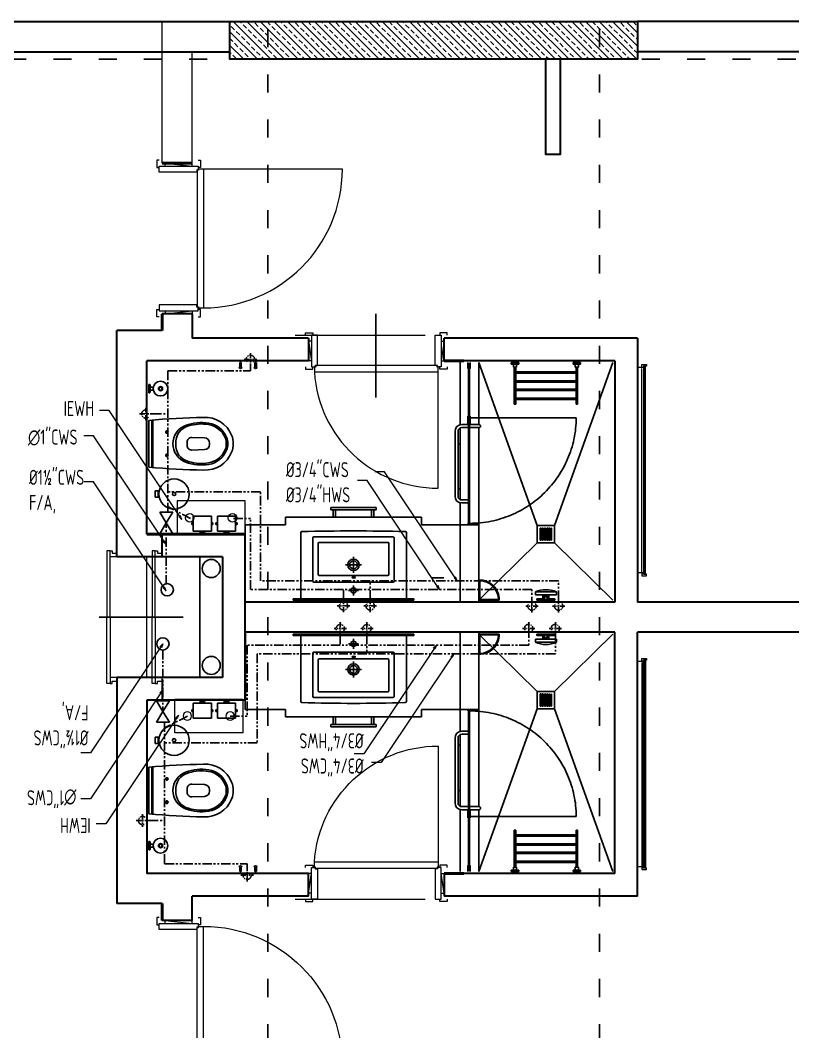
# Model space of a CAD drawing. Header units: millimetres. Extents: x 626118 to 667468, y 4481694 to 4492717.
# Drawn here: x 648871 to 649383, y 4484056 to 4484727 of the extents above; entities that cross this region are included whole.
import ezdxf

# ---------------------------------------------------------------- set-up
doc = ezdxf.new("R2010")
doc.units = ezdxf.units.MM
for name, pattern in [('ACAD_ISO03W100', [30, 12, -18]), ('DASHDOT', [1, 0.5, -0.25, 0, -0.25]), ('DUZ', [500, 500]), ('HIDDEN', [0.375, 0.25, -0.125]), ('HIDDEN2', [0.1875, 0.125, -0.0625]), ('PHANTOM', [2.5, 1.25, -0.25, 0.25, -0.25, 0.25, -0.25])]:
    doc.linetypes.add(name, pattern=pattern)
doc.layers.get('0').update_dxf_attribs({"color": 1, "linetype": 'DUZ'})
for name, color, linetype in [('0 MC MAHAL', 94, 'Continuous'), ('a_cam', 161, 'Continuous'), ('a_gorunus', 233, 'Continuous'), ('a_mobilya', 1, 'Continuous'), ('a_mobilya_tarama', 253, 'Continuous'), ('a_seramik', 241, 'Continuous'), ('a_seramik_tarama', 85, 'Continuous'), ('a_vitrifiye', 195, 'Continuous'), ('CWS', 2, 'DASHDOT'), ('GI-PIPE', 4, 'Continuous'), ('KOLTAR_F', 145, 'Continuous'), ('pen.kap.olc', 205, 'Continuous'), ('PL-CWS', 80, 'PHANTOM'), ('PL_TEXT', 3, 'Continuous'), ('söve', 26, 'DUZ'), ('TESİSAT', 57, 'Continuous')]:
    doc.layers.add(name, color=color, linetype=linetype)
for name, color, linetype, lineweight in [('DUV', 220, 'Continuous', 50), ('DUVAR', 7, 'Continuous', 35), ('FE_MOBTEF.2', 33, 'Continuous', 18), ('iç duvar', 7, 'Continuous', 50), ('KAPEN', 151, 'Continuous', 9), ('KOLON_F', 3, 'Continuous', 35), ('sabt_tef', 181, 'Continuous', 30), ('WH', 7, 'Continuous', 5)]:
    doc.layers.add(name, color=color, linetype=linetype, lineweight=lineweight)
doc.styles.add('din.shx', font='din.shx', dxfattribs={"width": 0.7})
pattern_1 = [(135, (5151722.0106, 3824092.33), (-4.4901280605, -4.4901280605), []), (135, (5151722.0106, 3824096.8204), (-4.4901280605, -4.4901280605), [3.175, -1.5875])]

# ---------------------------------------------------------------- blocks, each defined once
blk = doc.blocks.new('new block')
at = {"layer": 'KAPEN'}
for p, q in [((105202.0528, 48261.8596), (105202.0198, 48261.8596)), ((105202.0528, 48261.8526), (105202.0528, 48261.8596)), ((105202.0628, 48261.8526), (105202.0528, 48261.8526)), ((105202.0628, 48261.0466), (105202.0628, 48261.8526)), ((105201.2498, 48261.0396), (105202.0528, 48261.0396)), ((105202.0528, 48261.0466), (105202.0628, 48261.0466)), ((105202.0528, 48261.0396), (105202.0528, 48261.0466))]:
    blk.add_line(p, q, dxfattribs=at)
for points in [[(105202.0198, 48261.0396), (105202.0198, 48261.8596)], [(105202.0548, 48261.9196), (105202.0398, 48261.9196), (105202.0398, 48261.8696), (105202.0548, 48261.8696)], [(105202.2248, 48261.8796), (105202.2248, 48261.8996), (105202.0948, 48261.8796), (105202.0948, 48261.8996)], [(105202.2648, 48261.9196), (105202.2798, 48261.9196), (105202.2798, 48261.8696), (105202.2648, 48261.8696)], [(105202.0548, 48260.9796), (105202.0398, 48260.9796), (105202.0398, 48261.0296), (105202.0548, 48261.0296)], [(105202.2248, 48261.0196), (105202.2248, 48260.9996), (105202.0948, 48261.0196), (105202.0948, 48260.9996)], [(105202.2648, 48260.9796), (105202.2798, 48260.9796), (105202.2798, 48261.0296), (105202.2648, 48261.0296)]]:
    blk.add_lwpolyline(points, dxfattribs=at)
for points in [[(105202.0548, 48261.8796), (105202.0548, 48261.8546), (105202.0648, 48261.8546), (105202.0648, 48261.8396), (105202.2648, 48261.8396), (105202.2648, 48261.8796)], [(105202.0548, 48261.0196), (105202.0548, 48261.0446), (105202.0648, 48261.0446), (105202.0648, 48261.0596), (105202.2648, 48261.0596), (105202.2648, 48261.0196)]]:
    blk.add_lwpolyline(points, close=True, dxfattribs=at)
blk.add_arc((105202.0715, 48261.0396), 0.8216, 93.60232, 180, dxfattribs=at)
blk = doc.blocks.new('K210')
for p, q in [((0.04, 0.985), (0.04, 0.032)), ((0.04, 0.032), (0.047, 0.032)), ((0.047, 0.032), (0.047, 0.022)), ((0.047, 0.022), (0.953, 0.022)), ((0.953, 0.032), (0.96, 0.032)), ((0.953, 0.022), (0.953, 0.032)), ((0.96, 0.032), (0.96, 0.065))]:
    blk.add_line(p, q)
for points in [[(-0.02, 0.03), (-0.02, 0.045), (0.03, 0.045), (0.03, 0.03)], [(0.04, 0.065), (0.96, 0.065)], [(1.02, 0.03), (1.02, 0.045), (0.97, 0.045), (0.97, 0.03)], [(0.02, -0.19), (0, -0.19), (0.02, -0.01), (0, -0.01)], [(0.98, -0.19), (1, -0.19), (0.98, -0.01), (1, -0.01)], [(-0.02, -0.23), (-0.02, -0.245), (0.03, -0.245), (0.03, -0.23)], [(1.02, -0.23), (1.02, -0.245), (0.97, -0.245), (0.97, -0.23)]]:
    blk.add_lwpolyline(points)
for points in [[(0.02, 0.03), (0.045, 0.03), (0.045, 0.02), (0.06, 0.02), (0.06, -0.23), (0.02, -0.23)], [(0.98, 0.03), (0.955, 0.03), (0.955, 0.02), (0.94, 0.02), (0.94, -0.23), (0.98, -0.23)]]:
    blk.add_lwpolyline(points, close=True)
blk.add_arc((0.04, 0.065), 0.92, 0, 90)
blk = doc.blocks.new('rgtkjıtdkfgölv')
at = {"layer": 'FE_MOBTEF.2'}
for p, q in [((104445.9079, 48877.9319), (104445.8879, 48877.9319)), ((104445.8879, 48877.9319), (104445.8879, 48877.9019)), ((104445.9076, 48877.9319), (104445.9076, 48877.9619)), ((104445.9079, 48877.9219), (104445.9079, 48877.9319)), ((104447.2612, 48877.9319), (104445.9143, 48877.9319)), ((104447.2679, 48877.9319), (104447.2679, 48877.9619)), ((104447.2679, 48877.9319), (104447.2879, 48877.9319)), ((104447.2679, 48877.9219), (104447.2679, 48877.9319)), ((104447.2879, 48877.9319), (104447.2879, 48877.9019)), ((104445.8879, 48877.9019), (104445.8979, 48877.9019)), ((104445.8979, 48877.9139), (104445.8979, 48877.9219)), ((104445.8979, 48877.9219), (104447.2779, 48877.9219)), ((104445.8979, 48877.9219), (104445.9079, 48877.9219)), ((104445.8979, 48877.9019), (104445.8979, 48877.9219)), ((104445.8979, 48877.9079), (104445.8979, 48877.9139)), ((104445.8979, 48877.9139), (104447.2779, 48877.9139)), ((104447.2779, 48877.9139), (104445.8979, 48877.9139)), ((104447.2779, 48877.9079), (104445.8979, 48877.9079)), ((104447.2779, 48877.9219), (104447.2679, 48877.9219)), ((104447.2779, 48877.9019), (104447.2779, 48877.9219)), ((104447.2779, 48877.9219), (104447.2779, 48877.9139)), ((104447.2779, 48877.9139), (104447.2779, 48877.9079)), ((104447.2879, 48877.9019), (104447.2779, 48877.9019))]:
    blk.add_line(p, q, dxfattribs=at)
blk = doc.blocks.new('urejjnjf')
at = {"layer": 'sabt_tef'}
for p, q in [((104450.0661, 49042.3043), (104449.7561, 49042.3043)), ((104449.9111, 49042.2843), (104449.7561, 49042.2843)), ((104449.9111, 49042.2763), (104449.7561, 49042.2763)), ((104449.9111, 49042.2843), (104450.0661, 49042.2843)), ((104449.9111, 49042.2763), (104450.0661, 49042.2763)), ((104449.8462, 49042.1843), (104449.8216, 49042.1843)), ((104449.8336, 49042.1951), (104449.8336, 49042.1843)), ((104449.8336, 49042.1734), (104449.8336, 49042.1843)), ((104449.976, 49042.1843), (104450.0006, 49042.1843)), ((104449.9886, 49042.1951), (104449.9886, 49042.1843)), ((104449.9886, 49042.1734), (104449.9886, 49042.1843)), ((104449.9111, 49042.0508), (104449.8995, 49042.0508)), ((104449.9111, 49042.0508), (104449.9227, 49042.0508)), ((104449.8695, 49042.0199), (104449.872, 49041.9351)), ((104449.9527, 49042.0199), (104449.9501, 49041.9351)), ((104449.9111, 49041.9011), (104449.907, 49041.9011)), ((104449.907, 49041.9011), (104449.9111, 49041.9011)), ((104449.9152, 49041.9011), (104449.9111, 49041.9011)), ((104449.9111, 49041.9011), (104449.9152, 49041.9011))]:
    blk.add_line(p, q, dxfattribs=at)
for centre, major_axis, start_param, end_param in [((104454.7356, 49041.8516), (3.5355, 3.5355), 2.265542, 2.338186), ((104445.0866, 49041.8516), (-3.5355, 3.5355), 3.944999, 4.017643), ((104449.8336, 49042.1843), (-0.0053, 0.0053), 3.926991, 7.068583), ((104449.8336, 49042.1843), (0.0053, 0.0053), 2.356194, 5.497787), ((104449.9886, 49042.1843), (-0.0053, 0.0053), 3.926991, 7.068583), ((104449.9886, 49042.1843), (0.0053, 0.0053), 2.356194, 5.497787), ((104449.9111, 49042.0143), (0.0919, 0.0919), 0.785398, 1.997007), ((104449.9002, 49042.0148), (-0.0778, 0.0778), -0.884575, 0.555132), ((104449.9111, 49042.0143), (-0.0919, 0.0919), 4.286178, 5.497787), ((104449.922, 49042.0148), (0.0778, 0.0778), 5.728053, 7.16776), ((104450.0702, 49041.9545), (0.2121, 0.2121), 1.997007, 2.51551), ((104450.0702, 49041.9545), (0.2051, 0.2051), 2.057267, 2.51551), ((104449.8995, 49042.0208), (0.0212, 0.0212), 0.785398, 2.385987), ((104449.9227, 49042.0208), (-0.0212, 0.0212), 3.897198, 5.497787), ((104449.7519, 49041.9545), (0.2051, 0.2051), 5.338472, 5.796715), ((104449.7519, 49041.9545), (0.2121, 0.2121), 5.338472, 5.856974), ((104449.9261, 49041.9313), (-0.1344, 0.1344), 0.731068, 1.971798), ((104449.9261, 49041.9313), (0.1089, 0.1089), 2.51551, 3.542594), ((104449.9261, 49041.9313), (-0.1018, 0.1018), 0.944713, 1.971798), ((104449.907, 49041.9361), (-0.0247, 0.0247), 0.815191, 2.356194), ((104449.9152, 49041.9361), (0.0247, 0.0247), 3.926991, 5.467994), ((104449.8961, 49041.9313), (-0.1018, 0.1018), 2.740591, 3.767676), ((104449.8961, 49041.9313), (-0.1089, 0.1089), 2.740591, 3.767676), ((104449.8961, 49041.9313), (0.1344, 0.1344), 4.311388, 5.552117), ((104449.9111, 49041.8943), (0.0806, 0.0806), 3.542594, 3.926991), ((104449.9111, 49041.8943), (0.0735, 0.0735), 3.542594, 3.926991), ((104449.9111, 49041.8943), (-0.0735, 0.0735), 2.356194, 2.740591), ((104449.9111, 49041.8943), (-0.0806, 0.0806), 2.356194, 2.740591), ((104449.9111, 49041.8943), (0.1061, 0.1061), 3.542594, 3.926991), ((104449.9111, 49041.8943), (-0.1061, 0.1061), 2.356194, 2.740591)]:
    blk.add_ellipse(centre, major_axis=major_axis, ratio=1, start_param=start_param, end_param=end_param, dxfattribs=at)
blk = doc.blocks.new('sj4rıekfsdöşlçdoeköd')
blk.add_line((104449.3382, 48901.752), (104449.3382, 48901.767))
at = {"layer": 'a_cam'}
for p, q in [((104448.3202, 48901.1255), (104448.3202, 48901.1175)), ((104448.6682, 48901.1255), (104448.3202, 48901.1255)), ((104448.3202, 48901.1175), (104448.6682, 48901.1175)), ((104448.6682, 48901.1175), (104448.6682, 48901.1255)), ((104448.6862, 48901.1255), (104448.6862, 48901.1175)), ((104449.3782, 48901.1255), (104448.6862, 48901.1255)), ((104448.6862, 48901.1175), (104449.3782, 48901.1175)), ((104449.3782, 48901.1175), (104449.3782, 48901.1255))]:
    blk.add_line(p, q, dxfattribs=at)
at = {"layer": 'a_gorunus'}
for p, q in [((104448.7245, 48901.18), (104448.3122, 48901.18)), ((104449.2209, 48901.18), (104448.7455, 48901.18)), ((104449.3882, 48901.18), (104449.242, 48901.18)), ((104448.7232, 48901.056), (104448.3122, 48901.056)), ((104449.3882, 48901.056), (104448.7432, 48901.056))]:
    blk.add_line(p, q, dxfattribs=at)
at = {"layer": 'a_mobilya'}
for p, q in [((104448.7682, 48901.2145), (104449.1982, 48901.2145)), ((104448.7232, 48901.1255), (104448.7232, 48901.1695)), ((104448.7432, 48901.1695), (104448.7432, 48901.1255)), ((104449.1982, 48901.1945), (104448.7682, 48901.1945)), ((104449.2232, 48901.1255), (104449.2232, 48901.1695)), ((104449.2432, 48901.1695), (104449.2432, 48901.1255)), ((104448.7232, 48901.0545), (104448.7232, 48901.1175)), ((104448.7432, 48901.1175), (104448.7432, 48901.0545))]:
    blk.add_line(p, q, dxfattribs=at)
for centre, major_axis, start_param, end_param in [((104448.7682, 48901.1695), (0.0318, 0.0318), 0.785398, 2.356194), ((104449.1982, 48901.1695), (-0.0318, 0.0318), 3.926991, 5.497787), ((104448.7682, 48901.1695), (0.0177, 0.0177), 0.785398, 2.356194), ((104449.1982, 48901.1695), (-0.0177, 0.0177), 3.926991, 5.497787), ((104448.7332, 48901.0545), (0.00707, 0.00707), 2.356194, 5.497787)]:
    blk.add_ellipse(centre, major_axis=major_axis, ratio=1, start_param=start_param, end_param=end_param, dxfattribs=at)
at = {"layer": 'a_mobilya_tarama', "linetype": 'HIDDEN2', "ltscale": 200}
for p, q in [((104449.3927, 48900.6695), (104448.3122, 48901.056)), ((104449.5077, 48900.6695), (104449.8882, 48901.056)), ((104449.4102, 48900.6263), (104449.4102, 48900.6213)), ((104449.4902, 48900.6263), (104449.4102, 48900.6263)), ((104449.4102, 48900.6213), (104449.4902, 48900.6213)), ((104449.4106, 48900.6496), (104449.4106, 48900.6446)), ((104449.4906, 48900.6496), (104449.4106, 48900.6496)), ((104449.4106, 48900.6446), (104449.4906, 48900.6446)), ((104449.4106, 48900.638), (104449.4106, 48900.633)), ((104449.4906, 48900.638), (104449.4106, 48900.638)), ((104449.4106, 48900.633), (104449.4906, 48900.633)), ((104449.4106, 48900.6148), (104449.4106, 48900.6098)), ((104449.4906, 48900.6148), (104449.4106, 48900.6148)), ((104449.4106, 48900.6098), (104449.4906, 48900.6098)), ((104449.4902, 48900.6213), (104449.4902, 48900.6263)), ((104449.4906, 48900.6446), (104449.4906, 48900.6496)), ((104449.4906, 48900.633), (104449.4906, 48900.638)), ((104449.4906, 48900.6098), (104449.4906, 48900.6148)), ((104449.3927, 48900.5545), (104448.3122, 48900.168)), ((104449.4102, 48900.6031), (104449.4102, 48900.5981)), ((104449.4902, 48900.6031), (104449.4102, 48900.6031)), ((104449.4102, 48900.5981), (104449.4902, 48900.5981)), ((104449.4102, 48900.5917), (104449.4102, 48900.5867)), ((104449.4902, 48900.5917), (104449.4102, 48900.5917)), ((104449.4102, 48900.5867), (104449.4902, 48900.5867)), ((104449.4102, 48900.5803), (104449.4102, 48900.5753)), ((104449.4902, 48900.5803), (104449.4102, 48900.5803)), ((104449.4102, 48900.5753), (104449.4902, 48900.5753)), ((104449.4902, 48900.5981), (104449.4902, 48900.6031)), ((104449.4902, 48900.5867), (104449.4902, 48900.5917)), ((104449.4902, 48900.5753), (104449.4902, 48900.5803)), ((104449.5077, 48900.5545), (104449.8882, 48900.168))]:
    blk.add_line(p, q, dxfattribs=at)
at = {"layer": 'a_seramik'}
for p, q in [((104449.3882, 48902.606), (104449.3882, 48902.337)), ((104449.4502, 48902.606), (104449.3882, 48902.606)), ((104449.3382, 48902.337), (104449.3382, 48901.437)), ((104449.3882, 48902.337), (104449.3382, 48902.337)), ((104449.3382, 48901.437), (104449.3882, 48901.437)), ((104449.3882, 48901.437), (104449.3882, 48901.18)), ((104449.3882, 48901.18), (104449.9002, 48901.18)), ((104449.3882, 48901.056), (104449.3882, 48901.18)), ((104449.9002, 48901.056), (104449.3882, 48901.056))]:
    blk.add_line(p, q, dxfattribs=at)
at = {"layer": 'a_seramik_tarama'}
for p, q in [((104448.8502, 48901.18), (104448.8502, 48901.1945)), ((104449.1502, 48901.18), (104449.1502, 48901.1945))]:
    blk.add_line(p, q, dxfattribs=at)
at = {"layer": 'a_vitrifiye'}
for p, q in [((104449.8882, 48901.487), (104449.8882, 48902.287)), ((104448.3522, 48901.129), (104448.3122, 48901.129)), ((104448.3122, 48901.114), (104448.3522, 48901.114)), ((104448.3152, 48901.126), (104448.3522, 48901.126)), ((104448.3522, 48901.117), (104448.3152, 48901.117)), ((104448.3522, 48901.126), (104448.3522, 48901.129)), ((104448.3522, 48901.114), (104448.3522, 48901.117)), ((104448.6682, 48901.129), (104448.6782, 48901.129)), ((104448.6682, 48901.114), (104448.6682, 48901.129)), ((104448.6782, 48901.114), (104448.6682, 48901.114)), ((104448.6782, 48901.129), (104448.6782, 48901.114)), ((104448.6782, 48901.114), (104448.7182, 48901.114)), ((104448.6812, 48901.117), (104448.6812, 48901.126)), ((104448.6812, 48901.126), (104448.7182, 48901.126)), ((104448.7182, 48901.117), (104448.6812, 48901.117)), ((104449.3782, 48901.129), (104449.3782, 48901.114)), ((104449.3782, 48901.129), (104449.3782, 48901.114)), ((104449.3882, 48901.129), (104449.3782, 48901.129)), ((104449.3782, 48901.114), (104449.3882, 48901.114)), ((104449.3882, 48901.129), (104449.3882, 48901.114)), ((104449.3882, 48901.114), (104449.3882, 48901.129))]:
    blk.add_line(p, q, dxfattribs=at)
at = {"layer": 'a_vitrifiye', "linetype": 'HIDDEN', "ltscale": 10}
for p, q in [((104448.6782, 48901.129), (104448.6782, 48900.4105)), ((104448.7182, 48901.129), (104448.6782, 48901.129))]:
    blk.add_line(p, q, dxfattribs=at)
at = {"layer": 'a_vitrifiye', "linetype": 'HIDDEN'}
for p, q in [((104448.7182, 48901.129), (104448.7182, 48901.126)), ((104448.7182, 48901.114), (104448.7182, 48901.117))]:
    blk.add_line(p, q, dxfattribs=at)
at = {"layer": 'a_vitrifiye', "linetype": 'HIDDEN', "ltscale": 10}
blk.add_ellipse((104448.6722, 48901.1165), major_axis=(-0.4992, 0.4992), ratio=1, start_param=2.364699, end_param=3.928437, dxfattribs=at)
at = {"layer": 'sabt_tef'}
for p, q in [((104448.4572, 48903.238), (104448.4572, 48903.244)), ((104448.5119, 48903.244), (104448.4572, 48903.244)), ((104448.5119, 48903.238), (104448.4572, 48903.238)), ((104448.4601, 48903.2339), (104448.4601, 48903.238)), ((104448.4601, 48903.2339), (104448.5091, 48903.2339)), ((104448.4746, 48903.2319), (104448.4746, 48903.2141)), ((104448.4946, 48903.2319), (104448.4946, 48903.2141)), ((104448.5091, 48903.2339), (104448.5091, 48903.238)), ((104448.5119, 48903.238), (104448.5119, 48903.244)), ((104449.1624, 48903.2021), (104449.2049, 48903.2021)), ((104449.1624, 48903.1813), (104449.1624, 48903.2021)), ((104449.2049, 48903.1813), (104449.1624, 48903.1813)), ((104449.2049, 48903.2021), (104449.2049, 48903.1813)), ((104449.3752, 48902.959), (104449.3752, 48902.949)), ((104449.3852, 48902.959), (104449.3752, 48902.959)), ((104449.3852, 48902.949), (104449.3852, 48902.959)), ((104449.4302, 48902.949), (104449.3302, 48902.949)), ((104449.3302, 48902.949), (104449.3302, 48902.829)), ((104449.3752, 48902.949), (104449.3852, 48902.949)), ((104449.4302, 48902.829), (104449.4302, 48902.949)), ((104449.4302, 48902.8915), (104449.4352, 48902.8915)), ((104449.4352, 48902.904), (104449.4452, 48902.904)), ((104449.4352, 48902.874), (104449.4352, 48902.904)), ((104449.4352, 48902.8915), (104449.4352, 48902.8865)), ((104449.4452, 48902.904), (104449.4452, 48902.874)), ((104449.3302, 48902.829), (104449.4302, 48902.829)), ((104449.3752, 48902.829), (104449.3852, 48902.829)), ((104449.3752, 48902.819), (104449.3752, 48902.829)), ((104449.3852, 48902.829), (104449.3852, 48902.819)), ((104449.4352, 48902.8865), (104449.4302, 48902.8865)), ((104449.4452, 48902.874), (104449.4352, 48902.874)), ((104449.4302, 48902.789), (104449.3302, 48902.789)), ((104449.3302, 48902.789), (104449.3302, 48902.669)), ((104449.3852, 48902.819), (104449.3752, 48902.819)), ((104449.3752, 48902.799), (104449.3752, 48902.789)), ((104449.3852, 48902.799), (104449.3752, 48902.799)), ((104449.3752, 48902.789), (104449.3852, 48902.789)), ((104449.3852, 48902.789), (104449.3852, 48902.799)), ((104449.4302, 48902.669), (104449.4302, 48902.789)), ((104449.4302, 48902.7315), (104449.4352, 48902.7315)), ((104449.4352, 48902.7265), (104449.4302, 48902.7265)), ((104449.4352, 48902.744), (104449.4452, 48902.744)), ((104449.4352, 48902.714), (104449.4352, 48902.744)), ((104449.4352, 48902.7315), (104449.4352, 48902.7265)), ((104449.4452, 48902.714), (104449.4352, 48902.714)), ((104449.4452, 48902.744), (104449.4452, 48902.714)), ((104448.3122, 48902.641), (104448.3122, 48902.631)), ((104448.3422, 48902.641), (104448.3122, 48902.641)), ((104448.3122, 48902.631), (104448.3422, 48902.631)), ((104448.3422, 48902.641), (104448.3422, 48902.645)), ((104448.3422, 48902.627), (104448.3422, 48902.631)), ((104449.3302, 48902.669), (104449.4302, 48902.669)), ((104449.3752, 48902.669), (104449.3852, 48902.669)), ((104449.3752, 48902.659), (104449.3752, 48902.669)), ((104449.3852, 48902.659), (104449.3752, 48902.659)), ((104449.3852, 48902.669), (104449.3852, 48902.659)), ((104448.3122, 48902.541), (104448.3122, 48902.531)), ((104448.3422, 48902.541), (104448.3122, 48902.541)), ((104448.3122, 48902.531), (104448.3422, 48902.531)), ((104448.3422, 48902.541), (104448.3422, 48902.545)), ((104448.3422, 48902.527), (104448.3422, 48902.531)), ((104449.8782, 48902.287), (104449.8782, 48901.487)), ((104449.8882, 48902.287), (104449.8782, 48902.287)), ((104449.8812, 48902.237), (104449.4402, 48902.237)), ((104449.8882, 48901.544), (104449.8882, 48902.23)), ((104449.4682, 48902.15), (104449.4682, 48901.624)), ((104449.7612, 48902.157), (104449.4752, 48902.157)), ((104449.7682, 48902.15), (104449.7682, 48901.624)), ((104449.5042, 48902.114), (104449.5042, 48901.66)), ((104449.7162, 48902.121), (104449.5112, 48902.121)), ((104449.7232, 48902.114), (104449.7232, 48901.66)), ((104449.2732, 48902.037), (104449.2732, 48901.737)), ((104449.2882, 48902.037), (104449.2732, 48902.037)), ((104449.2882, 48901.737), (104449.2882, 48902.037)), ((104449.2882, 48902.007), (104449.2882, 48902.022)), ((104449.2882, 48902.022), (104449.3382, 48902.022)), ((104449.3382, 48902.007), (104449.2882, 48902.007)), ((104449.7057, 48901.887), (104449.6007, 48901.887)), ((104449.6532, 48901.8345), (104449.6532, 48901.9395)), ((104449.8558, 48901.887), (104449.7906, 48901.887)), ((104449.8232, 48901.9196), (104449.8232, 48901.8544)), ((104449.2882, 48901.767), (104449.2882, 48901.752)), ((104449.3382, 48901.767), (104449.2882, 48901.767)), ((104449.2882, 48901.752), (104449.3382, 48901.752)), ((104449.2732, 48901.737), (104449.2882, 48901.737)), ((104449.7612, 48901.617), (104449.4752, 48901.617)), ((104449.7162, 48901.653), (104449.5112, 48901.653)), ((104449.4402, 48901.537), (104449.8812, 48901.537)), ((104449.8782, 48901.487), (104449.8882, 48901.487)), ((104449.8882, 48901.056), (104449.7542, 48901.056)), ((104449.8832, 48901.051), (104449.7591, 48901.051)), ((104449.8832, 48900.9269), (104449.8832, 48901.051)), ((104449.8882, 48900.922), (104449.8882, 48901.056)), ((104448.3122, 48900.792), (104448.3122, 48900.842)), ((104448.3122, 48900.842), (104448.3222, 48900.842)), ((104448.3222, 48900.842), (104448.3222, 48900.792)), ((104448.3222, 48900.827), (104448.3422, 48900.827)), ((104448.3222, 48900.807), (104448.3422, 48900.807)), ((104448.3422, 48900.827), (104448.3422, 48900.807)), ((104448.3422, 48900.822), (104448.5872, 48900.822)), ((104448.3422, 48900.812), (104448.5872, 48900.812)), ((104448.3722, 48900.812), (104448.3822, 48900.812)), ((104448.3722, 48900.412), (104448.3722, 48900.812)), ((104448.3822, 48900.812), (104448.3822, 48900.412)), ((104448.4322, 48900.812), (104448.4422, 48900.812)), ((104448.4322, 48900.412), (104448.4322, 48900.812)), ((104448.4422, 48900.812), (104448.4422, 48900.412)), ((104448.4872, 48900.812), (104448.4972, 48900.812)), ((104448.4872, 48900.412), (104448.4872, 48900.812)), ((104448.4972, 48900.812), (104448.4972, 48900.412)), ((104448.5572, 48900.812), (104448.5472, 48900.812)), ((104448.5472, 48900.812), (104448.5472, 48900.412)), ((104448.5572, 48900.412), (104448.5572, 48900.812)), ((104448.5872, 48900.822), (104448.5872, 48900.812)), ((104448.3222, 48900.792), (104448.3122, 48900.792)), ((104449.8532, 48900.682), (104449.8332, 48900.682)), ((104449.8332, 48900.682), (104449.8332, 48900.542)), ((104449.8532, 48900.682), (104449.8332, 48900.682)), ((104449.8532, 48900.617), (104449.8532, 48900.682)), ((104449.8532, 48900.542), (104449.8532, 48900.682)), ((104449.3927, 48900.6695), (104449.3927, 48900.5545)), ((104449.5077, 48900.6695), (104449.3927, 48900.6695)), ((104449.5077, 48900.5545), (104449.5077, 48900.6695)), ((104449.8646, 48900.617), (104449.8532, 48900.617)), ((104449.8646, 48900.617), (104449.8532, 48900.617)), ((104449.8532, 48900.542), (104449.8532, 48900.607)), ((104449.8532, 48900.607), (104449.8646, 48900.607)), ((104449.8532, 48900.607), (104449.8646, 48900.607)), ((104449.8582, 48900.632), (104449.8582, 48900.617)), ((104449.8782, 48900.632), (104449.8582, 48900.632)), ((104449.8582, 48900.607), (104449.8582, 48900.592)), ((104449.8882, 48900.624), (104449.8632, 48900.624)), ((104449.8632, 48900.624), (104449.8632, 48900.622)), ((104449.8632, 48900.622), (104449.8632, 48900.624)), ((104449.8632, 48900.624), (104449.8882, 48900.624)), ((104449.8632, 48900.622), (104449.8732, 48900.622)), ((104449.8832, 48900.622), (104449.8632, 48900.622)), ((104449.8782, 48900.672), (104449.8782, 48900.624)), ((104449.8882, 48900.672), (104449.8782, 48900.672)), ((104449.8782, 48900.624), (104449.8782, 48900.632)), ((104449.8832, 48900.602), (104449.8832, 48900.622)), ((104449.8882, 48900.552), (104449.8882, 48900.672)), ((104449.8882, 48900.6), (104449.8882, 48900.624)), ((104449.8882, 48900.624), (104449.8882, 48900.6)), ((104449.3927, 48900.5545), (104449.5077, 48900.5545)), ((104449.8332, 48900.542), (104449.8532, 48900.542)), ((104449.8332, 48900.542), (104449.8532, 48900.542)), ((104449.8582, 48900.592), (104449.8782, 48900.592)), ((104449.8732, 48900.602), (104449.8632, 48900.602)), ((104449.8632, 48900.602), (104449.8632, 48900.6)), ((104449.8632, 48900.6), (104449.8632, 48900.602)), ((104449.8632, 48900.602), (104449.8832, 48900.602)), ((104449.8632, 48900.6), (104449.8882, 48900.6)), ((104449.8882, 48900.6), (104449.8632, 48900.6)), ((104449.8782, 48900.592), (104449.8782, 48900.6)), ((104449.8782, 48900.6), (104449.8782, 48900.552)), ((104449.8782, 48900.552), (104449.8882, 48900.552)), ((104448.3122, 48900.432), (104448.3122, 48900.382)), ((104448.3222, 48900.432), (104448.3122, 48900.432)), ((104448.3222, 48900.382), (104448.3222, 48900.432)), ((104448.3222, 48900.417), (104448.3422, 48900.417)), ((104448.3422, 48900.397), (104448.3422, 48900.417)), ((104448.3422, 48900.412), (104448.5872, 48900.412)), ((104448.3822, 48900.412), (104448.3722, 48900.412)), ((104448.4422, 48900.412), (104448.4322, 48900.412)), ((104448.4972, 48900.412), (104448.4872, 48900.412)), ((104448.5472, 48900.412), (104448.5572, 48900.412)), ((104448.5872, 48900.402), (104448.5872, 48900.412)), ((104448.3122, 48900.382), (104448.3222, 48900.382)), ((104448.3222, 48900.397), (104448.3422, 48900.397)), ((104448.3422, 48900.402), (104448.5872, 48900.402))]:
    blk.add_line(p, q, dxfattribs=at)
for centre, major_axis, ratio, start_param, end_param in [((104448.4846, 48903.1662), (0.0346, 0.0346), 1, 0.785398, 7.068583), ((104448.4846, 48903.1662), (0.0099, 0.0099), 1, 0.785398, 7.068583), ((104448.4846, 48903.1662), (-0.00707, 0.00707), 1, -0.785398, 5.497787), ((104449.1836, 48903.0762), (-0.0708, 0.0708), 1, -0.785398, 5.497787), ((104449.1836, 48903.0762), (0.00765, 0.00765), 1, 0.785398, 7.068583), ((104448.3422, 48902.636), (0.00636, 0.00636), 1, 3.926991, 7.068583), ((104448.3422, 48902.536), (0.00636, 0.00636), 1, 3.926991, 7.068583), ((104461.1928, 48901.887), (8.3188, 8.3188), 1, 2.327015, 2.385374), ((104449.4402, 48902.23), (-0.00495, 0.00495), 1, -0.785398, 0.751244), ((104449.8812, 48902.23), (-0.00495, 0.00495), 1, 3.926991, 5.497787), ((104449.4752, 48902.15), (-0.00495, 0.00495), 1, -0.785398, 0.785398), ((104449.7612, 48902.15), (-0.00495, 0.00495), 1, 3.926991, 5.497787), ((104449.5112, 48902.114), (-0.00495, 0.00495), 1, -0.785398, 0.785398), ((104449.7162, 48902.114), (-0.00495, 0.00495), 1, 3.926991, 5.497787), ((104449.6532, 48901.887), (0.0265, 0.0265), 1, 3.926991, 10.210176), ((104449.6532, 48901.887), (0.0184, 0.0184), 1, 3.926991, 10.210176), ((104449.7372, 48901.887), (0, 0.0123), 0.321168, 0, 6.283185), ((104449.8232, 48901.887), (0.0124, 0.0124), 1, 3.926991, 10.210176), ((104449.4752, 48901.624), (0.00495, 0.00495), 1, 2.356194, 3.926991), ((104449.5112, 48901.66), (0.00495, 0.00495), 1, 2.356194, 3.926991), ((104449.7162, 48901.66), (0.00495, 0.00495), 1, 3.926991, 5.497787), ((104449.7612, 48901.624), (0.00495, 0.00495), 1, 3.926991, 5.497787), ((104449.4402, 48901.544), (-0.00495, 0.00495), 1, 0.819553, 2.356194), ((104449.8812, 48901.544), (0.00495, 0.00495), 1, 3.926991, 5.497787), ((104449.8838, 48901.0516), (-0.0917, 0.0917), 1, 0.751374, 2.390218), ((104449.8838, 48901.0516), (-0.0882, 0.0882), 1, 0.790124, 2.351469), ((104449.9891, 48900.612), (0.1208, 0.1208), 1, 1.934008, 2.778381), ((104449.9891, 48900.612), (0.1208, 0.1208), 1, 1.934008, 2.778381), ((104449.8732, 48900.612), (0.00707, 0.00707), 1, 0.785398, 7.068583), ((104449.8732, 48900.612), (-0.00707, 0.00707), 1, -0.785398, 0.261799), ((104449.8732, 48900.612), (0.00707, 0.00707), 1, 2.879793, 3.926991)]:
    blk.add_ellipse(centre, major_axis=major_axis, ratio=ratio, start_param=start_param, end_param=end_param, dxfattribs=at)
at = {"layer": '0 MC MAHAL'}
blk.add_blockref('urejjnjf', (-1.0609, -139.0602), dxfattribs=at)
blk = doc.blocks.new('GATE')
at = {"layer": 'GI-PIPE', "color": 1, "linetype": 'Continuous'}
for points in [[(-0.02, 6.63), (-4.08, 13.26)], [(3.98, 13.26), (-4.08, 13.26)], [(-0.02, 6.63), (3.98, 13.26)], [(-0.02, 6.63), (-4.02, 0)], [(-0.02, 6.63), (4.04, 0)], [(-4.02, 0), (4.04, 0)]]:
    blk.add_lwpolyline(points, dxfattribs=at)
blk = doc.blocks.new('DN PIPE')
at = {"color": 1}
for p, q in [((1.5, 0), (-1.5, 0)), ((0, -1.5, 0), (0, 1.5, 0))]:
    blk.add_line(p, q, dxfattribs=at)
blk.add_arc((0, 0, 0), 1, 230.6789, 129.3211, dxfattribs=at)
blk = doc.blocks.new('A$C9070866a')
at = {"layer": 'iç duvar', "color": 1, "linetype": 'Continuous', "lineweight": 5}
for p, q in [((54.47, 72.22, 0), (6.4, 0)), ((54.47, 72.22, 0), (52.47, 70.27)), ((54.47, 72.22, 0), (53.45, 69.62)), ((6.4, 0), (0, 0))]:
    blk.add_line(p, q, dxfattribs=at)
blk = doc.blocks.new('WH')
blk.add_lwpolyline([(-11.63, -8.07), (4.63, -8.07), (4.63, 0), (-11.63, 0)], close=True)
for centre in [(-8.63, -4.03), (1.63, -4.03)]:
    blk.add_circle(centre, 1.02)
blk = doc.blocks.new('A$Caae8b343')
at = {"layer": 'PL-CWS', "ltscale": 5}
for p, q in [((256.07, 160.21, 0), (256.07, 163.68, 0)), ((310.78, 160.21), (256.07, 160.21)), ((310.78, 160.21), (310.77, 66.42, 0.56)), ((321.23, 131.58, 0), (310.78, 131.58, 0)), ((249.34, 20.95, 0), (249.34, 80.04, 0)), ((249.34, 80.04, 0), (311.23, 80.04, 0)), ((295.71, 62.25), (310.78, 70.17)), ((311.93, 18.46, 0), (311.93, 58.02, 0)), ((51.79, 8.3, 0), (51.79, 20.95, 0)), ((51.79, 20.95, 0), (249.34, 20.95, 0)), ((176.67, 8.4, 0), (176.67, 20.95, 0))]:
    blk.add_line(p, q, dxfattribs=at)
at = {"layer": 'PL-CWS', "color": 1, "ltscale": 5}
for p, q in [((255.99, 15.21, 0), (255.99, 62.25, 0)), ((267.36, 62.25), (255.99, 62.25)), ((69.46, 4.15, 0), (69.46, 15.21, 0)), ((69.46, 15.21, 0), (255.99, 15.21, 0)), ((194.34, 8.4, 0), (194.34, 15.21, 0))]:
    blk.add_line(p, q, dxfattribs=at)
at = {"layer": 'PL-CWS', "linetype": 'Continuous', "ltscale": 3}
blk.add_circle((311.93, 14.4, 0), 4.07, dxfattribs=at)
at = {"layer": 'CWS', "color": 1, "linetype": 'ByBlock', "ltscale": 3, "xscale": 1.075385678613699, "yscale": 1.075385678613699, "zscale": 1.075385678613699, "rotation": 359.7184051430769}
blk.add_blockref('GATE', (311.84, 52.16, 0.56), dxfattribs=at)
at = {"layer": 'iç duvar', "color": 1, "linetype": 'Continuous', "lineweight": 5, "rotation": 180}
for p in [(356.06, 133.85), (366.4, 117.16, 0), (173.62, 93.17, 0), (185.16, 87.44, 0), (366.4, 86.62, 0)]:
    blk.add_blockref('A$C9070866a', p, dxfattribs=at)
at = {"layer": 'PL-CWS', "color": 1, "linetype": 'ByBlock', "xscale": 2.765509595867254, "yscale": 2.765509595867254, "zscale": 2.765509595867254}
for p, rotation in [((256.07, 167.83, 0), 90), ((51.79, 4.15, 0), 270), ((69.46, 4.15, 0), 270), ((176.67, 4.25, 0), 270), ((194.34, 4.25, 0), 270)]:
    blk.add_blockref('DN PIPE', p, dxfattribs=dict(at, rotation=rotation))
blk.add_blockref('DN PIPE', (325.38, 131.58, 0), dxfattribs=at)
at = {"layer": 'WH', "xscale": -2.765509595867254, "yscale": 2.765509595867254, "zscale": 2.765509595867254, "rotation": 180}
blk.add_blockref('WH', (291.21, 51.1, 0), dxfattribs=at)
at = {"layer": 'PL_TEXT', "insert": (380, 139.84, 12.16), "char_height": 10, "width": 380, "attachment_point": 3, "line_spacing_factor": 1.26, "style": 'din.shx'}
blk.add_mtext('IEWH', dxfattribs=at)
at = {"layer": 'PL_TEXT', "char_height": 10, "width": 110.1758, "attachment_point": 7, "style": 'din.shx'}
for s, insert in [('∅1"CWS', (369.24, 110.78)), ('%%C3/4"CWS\\P%%C3/4"HWS', (178.88, 73.69)), ('%%C1½"CWS \\PF/A, ', (361.21, 52.73))]:
    blk.add_mtext(s, dxfattribs=dict(at, insert=insert))
blk = doc.blocks.new('A$Cf0e34471')
at = {"layer": 'iç duvar', "color": 1, "linetype": 'Continuous', "lineweight": 5, "rotation": 270}
blk.add_blockref('A$Caae8b343', (0, 479.42), dxfattribs=at)
blk = doc.blocks.new('A$C53ff0a9c')
at = {"layer": 'iç duvar', "color": 1, "linetype": 'Continuous', "lineweight": 5}
blk.add_blockref('A$Cf0e34471', (0, 0), dxfattribs=at)

msp = doc.modelspace()

# ---------------------------------------------------------------- hatches: boundary and pattern name
at = {"layer": 'KOLTAR_F'}
h = msp.add_hatch(dxfattribs=at)
h.set_pattern_fill('ANSI33', color=256, angle=90, style=0)
h.set_pattern_definition(pattern_1)
h.paths.add_polyline_path([(649279.54, 4484725.81), (649009.54, 4484725.81), (649009.54, 4484700.81), (649279.54, 4484700.81)])
h = msp.add_hatch(dxfattribs=at)
h.set_pattern_fill('ANSI33', color=256, angle=90, style=0)
h.set_pattern_definition(pattern_1)
h.paths.add_polyline_path([(649279.54, 4484725.81), (649009.54, 4484725.81), (649009.54, 4484700.81), (649279.54, 4484700.81)])

# ---------------------------------------------------------------- linework, layer by layer
at = {"color": 232, "linetype": 'ACAD_ISO03W100'}
for p, q in [((649034.54, 4485860.81), (649034.54, 4482730.81)), ((649254.54, 4485860.81), (649254.54, 4482730.81)), ((649894.54, 4484700.81), (645954.54, 4484700.81))]:
    msp.add_line(p, q, dxfattribs=at)
at = {"layer": 'DUV'}
for p, q in [((648984.54, 4484631.92), (648964.54, 4484631.92)), ((648964.54, 4484531.92), (648964.54, 4484520.81)), ((649164.54, 4484500.81), (649151.54, 4484500.81)), ((649019.54, 4484385.81), (648954.54, 4484385.81)), ((649164.54, 4484160.81), (649151.54, 4484160.81)), ((648964.54, 4484129.7), (648964.54, 4484140.81))]:
    msp.add_line(p, q, dxfattribs=at)
at = {"layer": 'DUVAR'}
for p, q in [((648759.54, 4484725.81), (649009.54, 4484725.81)), ((649749.54, 4484725.81), (649279.54, 4484725.81)), ((649749.54, 4484725.81), (649279.54, 4484725.81)), ((648759.54, 4484705.81), (649009.54, 4484705.81)), ((649749.54, 4484705.81), (649279.54, 4484705.81)), ((649749.54, 4484705.81), (649279.54, 4484705.81)), ((648964.54, 4484520.81), (648964.54, 4484531.92)), ((648984.54, 4484531.92), (648964.54, 4484531.92)), ((648984.54, 4484531.92), (648984.54, 4484515.81)), ((648964.54, 4484520.81), (648934.54, 4484520.81)), ((648934.54, 4484370.81), (648934.54, 4484520.81)), ((649061.54, 4484515.81), (648984.54, 4484515.81)), ((649061.54, 4484515.81), (649061.54, 4484500.81)), ((649151.54, 4484500.81), (649151.54, 4484515.81)), ((649279.54, 4484515.81), (649151.54, 4484515.81)), ((649279.54, 4484515.81), (649279.54, 4484340.81)), ((649061.54, 4484500.81), (648954.54, 4484500.81)), ((648954.54, 4484385.81), (648954.54, 4484500.81)), ((649264.54, 4484500.81), (649151.54, 4484500.81)), ((649264.54, 4484500.81), (649264.54, 4484340.81)), ((649019.54, 4484385.81), (648954.54, 4484385.81)), ((649019.54, 4484385.81), (648964.54, 4484385.81)), ((648964.54, 4484370.81), (648964.54, 4484385.81)), ((649019.54, 4484275.81), (649019.54, 4484385.81)), ((649019.54, 4484340.81), (649019.54, 4484385.81)), ((649004.54, 4484370.81), (648934.54, 4484370.81)), ((649004.54, 4484370.81), (648964.54, 4484370.81)), ((649004.54, 4484370.81), (649004.54, 4484290.81)), ((649004.54, 4484370.81), (649004.54, 4484290.81)), ((649264.54, 4484340.81), (649019.54, 4484340.81)), ((649779.54, 4484340.81), (649279.54, 4484340.81)), ((649264.54, 4484320.81), (649019.54, 4484320.81)), ((649019.54, 4484320.81), (649019.54, 4484275.81)), ((649264.54, 4484160.81), (649264.54, 4484320.81)), ((649779.54, 4484320.81), (649279.54, 4484320.81)), ((649279.54, 4484145.81), (649279.54, 4484320.81)), ((648934.54, 4484290.81), (648934.54, 4484140.81)), ((649004.54, 4484290.81), (648934.54, 4484290.81)), ((649004.54, 4484290.81), (648964.54, 4484290.81)), ((648964.54, 4484289.56), (648964.54, 4484275.81)), ((648954.54, 4484275.81), (648954.54, 4484160.81)), ((649019.54, 4484275.81), (648954.54, 4484275.81)), ((649019.54, 4484275.81), (648964.54, 4484275.81)), ((649061.54, 4484160.81), (648954.54, 4484160.81)), ((649061.54, 4484145.81), (649061.54, 4484160.81)), ((649151.54, 4484160.81), (649151.54, 4484145.81)), ((649264.54, 4484160.81), (649151.54, 4484160.81)), ((648964.54, 4484140.81), (648934.54, 4484140.81)), ((648964.54, 4484140.81), (648964.54, 4484129.7)), ((649061.54, 4484145.81), (648984.54, 4484145.81)), ((648984.54, 4484129.7), (648984.54, 4484145.81)), ((649279.54, 4484145.81), (649151.54, 4484145.81)), ((648984.54, 4484129.7), (648964.54, 4484129.7))]:
    msp.add_line(p, q, dxfattribs=at)
msp.add_lwpolyline([(649218.56, 4484700.81), (649218.56, 4484637.81), (649228.56, 4484637.81), (649228.56, 4484700.81)], dxfattribs=at)
at = {"layer": 'iç duvar', "color": 7, "lineweight": 18}
for p, q in [((648964.54, 4484631.92), (648964.54, 4484725.81)), ((649009.54, 4484725.81), (648964.54, 4484725.81)), ((648984.54, 4484631.92), (648984.54, 4484705.81)), ((649009.54, 4484705.81), (648984.54, 4484705.81)), ((648989.59, 4484370.81), (648989.59, 4484290.81))]:
    msp.add_line(p, q, dxfattribs=at)
at = {"layer": 'KAPEN'}
for p, q in [((649052.8, 4484517.81), (649139.01, 4484517.81)), ((648954.54, 4484290.81), (648954.54, 4484370.81)), ((648989.59, 4484290.81), (648989.59, 4484370.81)), ((649052.8, 4484143.81), (649139.01, 4484143.81))]:
    msp.add_line(p, q, dxfattribs=at)
for points in [[(648930.04, 4484330.81), (648930.04, 4484374.81), (648928.04, 4484374.81), (648928.04, 4484330.81)], [(648960.04, 4484330.81), (648960.04, 4484374.81), (648958.04, 4484374.81), (648958.04, 4484330.81)], [(648930.04, 4484330.81), (648930.04, 4484286.81), (648928.04, 4484286.81), (648928.04, 4484330.81)], [(648960.04, 4484330.81), (648960.04, 4484286.81), (648958.04, 4484286.81), (648958.04, 4484330.81)]]:
    msp.add_lwpolyline(points, dxfattribs=at)
for points in [[(648930.04, 4484370.81), (648930.04, 4484374.81), (648931.54, 4484374.81), (648931.54, 4484373.31), (648934.54, 4484373.31), (648934.54, 4484370.81), (648930.04, 4484370.81)], [(648930.04, 4484370.81), (648930.04, 4484374.81), (648931.54, 4484374.81), (648931.54, 4484373.31), (648934.54, 4484373.31), (648934.54, 4484370.81), (648930.04, 4484370.81)], [(648960.04, 4484370.81), (648960.04, 4484374.81), (648961.54, 4484374.81), (648961.54, 4484373.31), (648964.54, 4484373.31), (648964.54, 4484370.81), (648960.04, 4484370.81)], [(648960.04, 4484370.81), (648960.04, 4484374.81), (648961.54, 4484374.81), (648961.54, 4484373.31), (648964.54, 4484373.31), (648964.54, 4484370.81), (648960.04, 4484370.81)], [(648930.04, 4484290.81), (648930.04, 4484286.81), (648931.54, 4484286.81), (648931.54, 4484288.31), (648934.54, 4484288.31), (648934.54, 4484290.81), (648930.04, 4484290.81)], [(648960.04, 4484290.81), (648960.04, 4484286.81), (648961.54, 4484286.81), (648961.54, 4484288.31), (648964.54, 4484288.31), (648964.54, 4484290.81), (648960.04, 4484290.81)]]:
    msp.add_lwpolyline(points, close=True, dxfattribs=at)
at = {"layer": 'KOLON_F'}
msp.add_lwpolyline([(649009.54, 4484725.81), (649279.54, 4484725.81), (649279.54, 4484700.81), (649009.54, 4484700.81)], close=True, dxfattribs=at)
msp.add_lwpolyline([(649009.54, 4484725.81), (649279.54, 4484725.81), (649279.54, 4484700.81), (649009.54, 4484700.81)], close=True, dxfattribs=at)
at = {"layer": 'pen.kap.olc'}
for points in [[(649106.23, 4484476.53), (649106.23, 4484531.9)], [(648978.52, 4484330.81), (648922.94, 4484330.81)]]:
    msp.add_lwpolyline(points, dxfattribs=at)
at = {"layer": 'PL-CWS', "ltscale": 5}
for p, q in [((649023.12, 4484494.17, 0), (649023.11, 4484497.64, 0)), ((648968.4, 4484494.17), (648968.42, 4484400.38, 0.56)), ((648968.4, 4484494.17), (649023.12, 4484494.17)), ((648957.95, 4484465.54, 0), (648968.4, 4484465.54, 0)), ((649029.84, 4484414, 0), (648967.95, 4484414, 0)), ((649029.84, 4484354.91, 0), (649029.84, 4484414, 0)), ((648983.48, 4484396.21), (648968.4, 4484404.13)), ((648967.25, 4484352.43, 0), (648967.25, 4484391.98, 0)), ((649227.39, 4484354.91, 0), (649029.84, 4484354.91, 0)), ((649102.51, 4484342.36, 0), (649102.51, 4484354.91, 0)), ((649227.39, 4484342.26, 0), (649227.39, 4484354.91, 0))]:
    msp.add_line(p, q, dxfattribs=at)
at = {"layer": 'PL-CWS', "color": 1, "ltscale": 5}
for p, q in [((649011.82, 4484396.21), (649023.19, 4484396.21)), ((649023.19, 4484349.18, 0), (649023.19, 4484396.21, 0)), ((649209.72, 4484349.18, 0), (649023.19, 4484349.18, 0)), ((649084.84, 4484342.36, 0), (649084.84, 4484349.18, 0)), ((649209.72, 4484338.11, 0), (649209.72, 4484349.18, 0))]:
    msp.add_line(p, q, dxfattribs=at)
at = {"layer": 'PL-CWS', "linetype": 'Continuous', "ltscale": 3}
msp.add_circle((648967.98, 4484348.99, 0), 4.07, dxfattribs=at)
at = {"layer": 'söve'}
msp.add_line((649151.37, 4484356.8), (649142.79, 4484356.8), dxfattribs=at)
at = {"layer": 'TESİSAT', "color": 8}
for centre in [(648997.12, 4484363.05), (648997.12, 4484363.05), (648997.12, 4484298.78), (648997.12, 4484298.78)]:
    msp.add_circle(centre, 6, dxfattribs=at)

# ---------------------------------------------------------------- block references
at = {"yscale": 100, "zscale": 100}
for p, xscale, rotation in [((5475251.5, -6035708.67), 100, 90.00000000000001), ((5475251.5, 15004370.29), -100, 90)]:
    msp.add_blockref('new block', p, dxfattribs=dict(at, xscale=xscale, rotation=rotation))
at = {"layer": '0 MC MAHAL', "yscale": 100, "zscale": 100}
for name, p, xscale, rotation in [('sj4rıekfsdöşlçdoeköd', (5539280.14, 14929330.83), -100, 90), ('rgtkjıtdkfgölv', (5537075.74, 14929087.08), -100, 90), ('sj4rıekfsdöşlçdoeköd', (5539280.14, -5960669.21), 100, 90.00000000000001), ('rgtkjıtdkfgölv', (5537075.74, -5960425.46), 100, 90.00000000000001)]:
    msp.add_blockref(name, p, dxfattribs=dict(at, xscale=xscale, rotation=rotation))
at = {"layer": 'CWS', "color": 1, "linetype": 'ByBlock', "ltscale": 3, "xscale": -1.075385678613699, "yscale": 1.075385678613699, "zscale": 1.075385678613699, "rotation": 0.2815948569231619}
msp.add_blockref('GATE', (648967.34, 4484386.12, 0.56), dxfattribs=at)
at = {"layer": 'iç duvar', "color": 1, "linetype": 'Continuous', "lineweight": 5, "xscale": -1, "rotation": 180}
for p in [(648923.12, 4484467.82), (648912.78, 4484451.13, 0), (649105.56, 4484427.13, 0), (648912.78, 4484420.58, 0), (649094.02, 4484421.4, 0)]:
    msp.add_blockref('A$C9070866a', p, dxfattribs=at)
at = {"layer": 'iç duvar', "color": 1, "linetype": 'Continuous', "lineweight": 5, "rotation": 270}
msp.add_blockref('A$C53ff0a9c', (648797.59, 4484327.48), dxfattribs=at)
at = {"layer": 'KAPEN', "yscale": 100, "zscale": 100, "rotation": 270}
for p, xscale in [((648985.54, 4484631.92), 100), ((648985.54, 4484029.7), -100)]:
    msp.add_blockref('K210', p, dxfattribs=dict(at, xscale=xscale))
at = {"layer": 'PL-CWS', "color": 1, "linetype": 'ByBlock', "xscale": -2.765509595867254, "yscale": 2.765509595867254, "zscale": 2.765509595867254}
for p, rotation in [((649023.11, 4484501.79, 0), 270), ((649084.84, 4484338.21, 0), 90), ((649102.51, 4484338.21, 0), 90), ((649209.72, 4484338.11, 0), 90), ((649227.39, 4484338.11, 0), 90)]:
    msp.add_blockref('DN PIPE', p, dxfattribs=dict(at, rotation=rotation))
msp.add_blockref('DN PIPE', (648953.8, 4484465.54, 0), dxfattribs=at)
at = {"layer": 'WH', "xscale": 2.765509595867254, "yscale": 2.765509595867254, "zscale": 2.765509595867254, "rotation": 180}
msp.add_blockref('WH', (648987.35, 4484385.52, 0), dxfattribs=at)

# ---------------------------------------------------------------- texts
at = {"layer": 'PL_TEXT', "insert": (648919.5, 4484474.15, 12.16), "char_height": 10, "width": 380, "attachment_point": 3, "line_spacing_factor": 1.26, "style": 'din.shx'}
msp.add_mtext('IEWH', dxfattribs=at)
at = {"layer": 'PL_TEXT', "char_height": 10, "width": 110.1758, "attachment_point": 7, "style": 'din.shx'}
for s, insert in [('∅1"CWS', (648875.7, 4484444.57)), ('%%C1½"CWS \\PF/A, ', (648876.39, 4484399.54)), ('%%C3/4"CWS\\P%%C3/4"HWS', (649046.64, 4484406.94))]:
    msp.add_mtext(s, dxfattribs=dict(at, insert=insert))

doc.saveas('drawing.dxf')
